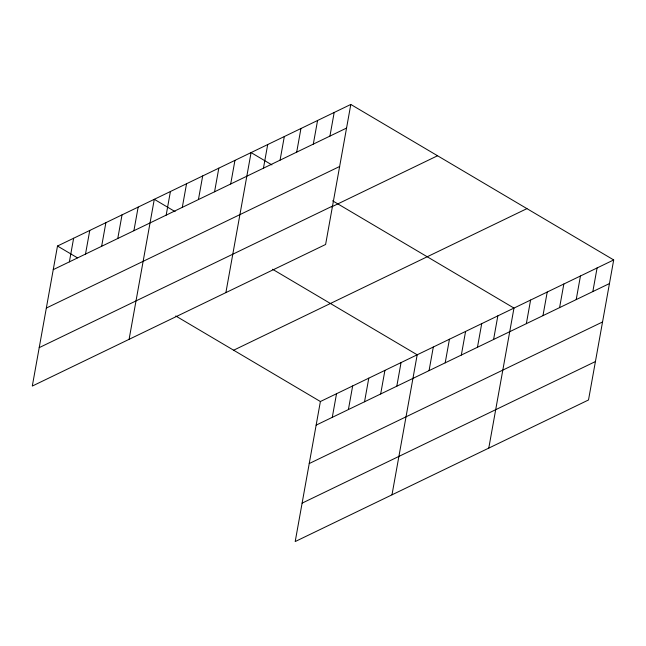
<?xml version="1.0" encoding="UTF-8"?>
<svg xmlns="http://www.w3.org/2000/svg" width="646" height="646" viewBox="0 0 646 646"><rect width="100%" height="100%" fill="white"/><g stroke="black" fill="none" stroke-linecap="round" stroke-linejoin="round"><path stroke-width="0.97" d="M350.802 104.45L57.494 246.029L32.3 386.058L325.608 244.479L350.802 104.45L613.7 259.942L588.506 399.971L295.198 541.55L320.392 401.521L613.7 259.942M69.38 261.856L73.628 238.245M85.506 254.072L89.762 230.46M101.64 246.287L105.887 222.668M117.774 238.495L122.021 214.884M133.908 230.711L138.155 207.1M129.095 339.336L154.289 199.307L175.106 211.622M166.167 215.134L170.415 191.523M182.301 207.35L186.549 183.739M198.435 199.566L202.683 175.946M214.569 191.773L218.816 168.162M230.695 183.989L234.95 160.378M225.882 292.614L251.076 152.585L271.901 164.9M263.447 168.178L267.702 144.567M280.073 160.16L284.321 136.54M296.692 152.133L300.939 128.522M313.31 144.115L317.566 120.495M329.936 136.088L334.184 112.477M332.278 417.348L336.526 393.737M348.404 409.564L352.659 385.945M364.538 401.772L368.785 378.16M380.672 393.987L384.919 370.376M396.805 386.203L401.053 362.584M391.985 494.828L417.187 354.799L272.539 269.253M429.065 370.626L433.313 347.015M445.199 362.842L449.446 339.223M461.333 355.058L465.58 331.438M477.459 347.265L481.714 323.654M493.592 339.481L497.84 315.862M488.78 448.106L513.974 308.077L332.625 200.817M526.345 323.67L530.592 300.059M542.971 315.644L547.219 292.032M559.589 307.625L563.837 284.006M576.208 299.599L580.455 275.987M592.834 291.58L597.082 267.961M53.247 269.648L346.555 128.07M46.334 308.061L339.643 166.482M39.212 347.645L332.52 206.066M331.56 206.93L437.56 155.759M233.634 350.213L526.942 208.626M316.144 425.133L609.453 283.554M309.232 463.553L602.54 321.974M302.11 503.137L595.418 361.55M57.494 246.029L77.447 257.835M175.752 315.975L320.392 401.521"/></g></svg>
